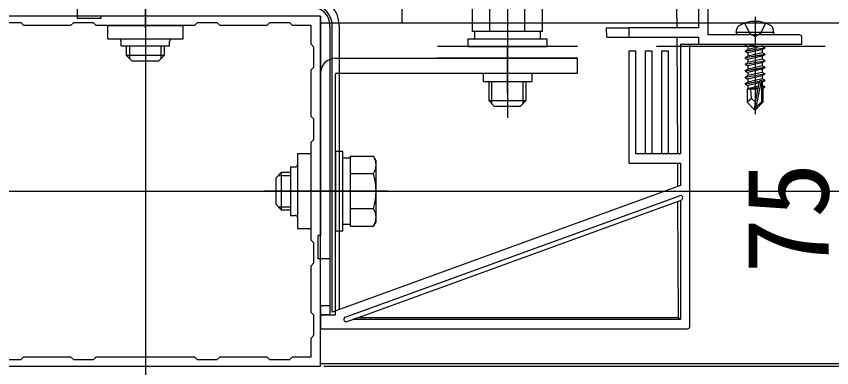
# Model space of a CAD drawing. Units: millimetres, scale not verified. Extents: x -1050 to 1050, y -1571 to 1561.
# Drawn here: x -320.3 to -145.8, y -1437.7 to -1362.3 of the extents above; entities that cross this region are included whole.
import ezdxf
from ezdxf.enums import TextEntityAlignment as Align

# ---------------------------------------------------------------- set-up
doc = ezdxf.new("R2010")
doc.units = ezdxf.units.MM
doc.header["$LTSCALE"] = 8
for name, color, linetype in [('0-2_YKK_11', 7, 'Continuous'), ('0-4_YKK_12', 2, 'Continuous'), ('0-5_YKK_13', 4, 'Continuous'), ('0-6_YKK_D', 6, 'Continuous')]:
    doc.layers.add(name, color=color, linetype=linetype)
doc.styles.add('ＭＳ ゴシック', font='')
doc.styles.get('ＭＳ ゴシック').set_extended_font_data('MS Gothic')

msp = doc.modelspace()

# ---------------------------------------------------------------- linework, layer by layer
at = {"layer": '0-2_YKK_11'}
msp.add_lwpolyline([(-255.18, -1362.3), (-330.18, -1362.3), (-330.18, -1437.3), (-255.18, -1437.3)], close=True, dxfattribs=at)
for points in [[(-282.18, -1364.3), (-303.18, -1364.3), (-303.78, -1363.7), (-308.08, -1363.7), (-308.68, -1364.3), (-318.68, -1364.3), (-319.28, -1363.7), (-323.58, -1363.7)], [(-266.68, -1435.3), (-266.08, -1435.9), (-261.78, -1435.9), (-261.18, -1435.3), (-257.18, -1435.3), (-257.18, -1431.3), (-256.58, -1430.7), (-256.58, -1426.4), (-257.18, -1425.8), (-257.18, -1415.8), (-256.58, -1415.2), (-256.58, -1410.9), (-257.18, -1410.3), (-257.18, -1389.3), (-256.58, -1388.7), (-256.58, -1384.4), (-257.18, -1383.8), (-257.18, -1373.8), (-256.58, -1373.2), (-256.58, -1368.9), (-257.18, -1368.3), (-257.18, -1364.3), (-261.18, -1364.3), (-261.78, -1363.7), (-266.08, -1363.7), (-266.68, -1364.3), (-276.68, -1364.3), (-277.28, -1363.7), (-281.58, -1363.7), (-282.18, -1364.3)], [(-323.58, -1435.9), (-319.281, -1435.9), (-318.681, -1435.3), (-308.68, -1435.3), (-308.08, -1435.9), (-303.78, -1435.9), (-303.18, -1435.3), (-282.18, -1435.3), (-281.58, -1435.9), (-277.28, -1435.9), (-276.68, -1435.3), (-266.68, -1435.3)]]:
    msp.add_lwpolyline(points, dxfattribs=at)
at = {"layer": '0-4_YKK_12'}
for p, q in [((-292.68, -655.8), (-292.68, -1457.3)), ((-237.68, -1363.8), (-237.68, -1323.8)), ((327.32, -1363.8), (-255.18, -1363.8)), ((-255.18, -1436.8), (-255.18, -1363.8)), ((-200.18, -1368.8), (-230.18, -1368.8)), ((-147.18, -1368.8), (-183.238, -1368.8)), ((-200.18, -1371.3), (-230.18, -1371.3)), ((-350.18, -1399.8), (764.82, -1399.8)), ((327.32, -1436.8), (-255.18, -1436.8))]:
    msp.add_line(p, q, dxfattribs=at)
at = {"layer": '0-5_YKK_13'}
for p, q in [((-172.18, -1366.3), (-172.18, -1309.3)), ((-292.68, -1347.9), (-292.68, -1374.4)), ((-292.68, -1364.8), (-292.68, -1356.6)), ((-215.18, -1357.6), (-215.18, -1384.1)), ((-222.686, -1365.6), (-222.686, -1360.681)), ((-218.933, -1365.6), (-218.933, -1360.681)), ((-211.428, -1365.6), (-211.428, -1360.681)), ((-207.675, -1365.6), (-207.675, -1360.681)), ((-178.961, -1360.413), (-178.937, -1364.8)), ((-174.18, -1364.8), (-174.18, -1360.8)), ((-162.18, -1362.4), (-162.18, -1383.3)), ((-253.18, -1364.3), (-253.18, -1426.3)), ((-252.68, -1425.718), (-252.68, -1364.3)), ((-251.18, -1364.3), (-251.18, -1425.172)), ((-193.926, -1366.8), (-193.937, -1364.8)), ((-193.937, -1364.8), (-189.18, -1364.8)), ((-189.18, -1364.8), (-189.18, -1366.8)), ((-174.18, -1364.8), (-189.18, -1364.8)), ((-207.675, -1365.6), (-222.686, -1365.6)), ((-222.23, -1365.6), (-222.23, -1367.2)), ((-211.18, -1365.6), (-219.18, -1365.6)), ((-208.13, -1367.2), (-208.13, -1365.6)), ((-152.68, -1366.3), (-172.18, -1366.3)), ((-166.18, -1365.8), (-166.039, -1364.998)), ((-158.18, -1365.8), (-166.18, -1365.8)), ((-166.18, -1365.8), (-166.092, -1366.3)), ((-158.268, -1366.3), (-166.092, -1366.3)), ((-158.18, -1365.8), (-158.322, -1364.998)), ((-158.18, -1365.8), (-158.268, -1366.3)), ((-297.88, -1368.7), (-297.88, -1367.7)), ((-287.48, -1368.7), (-287.48, -1367.7)), ((-193.926, -1366.8), (-189.18, -1366.8)), ((-189.18, -1366.8), (-174.18, -1366.8)), ((-178.926, -1366.8), (-178.793, -1391.8)), ((-178.156, -1368.3), (-178.156, -1391.8)), ((-178.156, -1368.3), (-174.18, -1368.3)), ((-176.156, -1428.801), (-176.156, -1368.3)), ((-174.18, -1368.3), (-174.18, -1366.8)), ((-174.18, -1368.3), (-152.18, -1368.3)), ((-164.28, -1368.35), (-164.194, -1368.3)), ((-163.38, -1368.3), (-164.28, -1368.45)), ((-164.28, -1368.35), (-163.98, -1368.3)), ((-161.66, -1368.3), (-163.73, -1368.768)), ((-160.63, -1368.3), (-160.63, -1368.732)), ((-152.18, -1368.3), (-152.18, -1366.8)), ((-287.48, -1368.7), (-297.88, -1368.7)), ((-296.68, -1370.7), (-296.68, -1368.7)), ((-296.032, -1371.348), (-296.032, -1368.7)), ((-289.328, -1371.348), (-289.328, -1368.7)), ((-288.68, -1368.7), (-288.68, -1370.7)), ((-215.18, -1378.8), (-215.18, -1368.8)), ((-189.18, -1369.8), (-189.18, -1393.8)), ((-187.68, -1369.8), (-189.18, -1369.8)), ((-187.68, -1391.8), (-187.68, -1369.8)), ((-184.18, -1369.8), (-185.68, -1369.8)), ((-185.68, -1369.8), (-185.68, -1391.8)), ((-184.18, -1391.8), (-184.18, -1369.8)), ((-182.18, -1369.8), (-182.18, -1391.8)), ((-164.28, -1368.35), (-164.28, -1368.45)), ((-164.28, -1368.45), (-163.73, -1368.768)), ((-164.28, -1369.75), (-160.08, -1369.05)), ((-160.08, -1369.15), (-164.28, -1369.85)), ((-164.28, -1369.75), (-163.73, -1369.432)), ((-164.28, -1369.75), (-164.28, -1369.85)), ((-164.28, -1369.85), (-163.73, -1370.168)), ((-160.63, -1368.732), (-163.73, -1369.432)), ((-163.73, -1368.768), (-163.73, -1369.432)), ((-160.08, -1369.05), (-160.63, -1368.732)), ((-160.63, -1369.468), (-160.63, -1370.132)), ((-160.08, -1369.05), (-160.08, -1369.15)), ((-288.68, -1370.7), (-296.68, -1370.7)), ((-295.48, -1371.9), (-296.68, -1370.7)), ((-289.88, -1371.9), (-288.68, -1370.7)), ((-251.98, -1371.3), (-200.18, -1371.3)), ((-200.18, -1374.5), (-200.18, -1371.3)), ((-164.28, -1371.15), (-160.08, -1370.45)), ((-160.08, -1370.55), (-164.28, -1371.25)), ((-164.28, -1371.15), (-163.73, -1370.832)), ((-164.28, -1371.15), (-164.28, -1371.25)), ((-164.28, -1371.25), (-163.73, -1371.568)), ((-160.63, -1370.132), (-163.73, -1370.832)), ((-163.73, -1370.168), (-163.73, -1370.832)), ((-160.63, -1371.532), (-163.73, -1372.232)), ((-163.73, -1371.568), (-163.73, -1372.232)), ((-160.08, -1370.45), (-160.63, -1370.132)), ((-160.63, -1370.868), (-160.63, -1371.532)), ((-160.08, -1371.85), (-160.63, -1371.532)), ((-160.08, -1370.45), (-160.08, -1370.55)), ((-289.88, -1371.9), (-295.48, -1371.9)), ((-164.28, -1372.55), (-160.08, -1371.85)), ((-160.08, -1371.95), (-164.28, -1372.65)), ((-164.28, -1372.55), (-163.73, -1372.232)), ((-164.28, -1372.55), (-164.28, -1372.65)), ((-164.28, -1372.65), (-163.73, -1372.968)), ((-164.28, -1373.95), (-160.08, -1373.25)), ((-160.08, -1373.35), (-164.28, -1374.05)), ((-160.63, -1372.932), (-163.73, -1373.632)), ((-163.73, -1372.968), (-163.73, -1373.632)), ((-160.63, -1372.268), (-160.63, -1372.932)), ((-160.08, -1373.25), (-160.63, -1372.932)), ((-160.08, -1371.85), (-160.08, -1371.95)), ((-160.08, -1373.25), (-160.08, -1373.35)), ((-255.18, -1426.3), (-255.18, -1374.5)), ((-251.98, -1426.3), (-251.98, -1374.8)), ((-251.68, -1374.5), (-200.18, -1374.5)), ((-209.98, -1374.5), (-209.98, -1376.3)), ((-164.28, -1373.95), (-163.73, -1373.632)), ((-164.28, -1373.95), (-164.28, -1374.05)), ((-164.28, -1374.05), (-163.73, -1374.368)), ((-164.28, -1375.35), (-160.08, -1374.65)), ((-160.08, -1374.75), (-164.28, -1375.45)), ((-164.28, -1375.35), (-163.73, -1375.032)), ((-160.63, -1374.332), (-163.73, -1375.032)), ((-163.73, -1374.368), (-163.73, -1375.032)), ((-160.63, -1373.668), (-160.63, -1374.332)), ((-160.08, -1374.65), (-160.63, -1374.332)), ((-160.63, -1375.068), (-160.63, -1375.732)), ((-160.08, -1374.65), (-160.08, -1374.75)), ((-219.18, -1376.3), (-219.18, -1380.4)), ((-218.532, -1381.048), (-218.532, -1376.3)), ((-211.828, -1381.048), (-211.828, -1376.3)), ((-211.18, -1380.4), (-211.18, -1376.3)), ((-164.28, -1375.35), (-164.28, -1375.45)), ((-164.28, -1375.45), (-163.73, -1375.768)), ((-164.28, -1376.75), (-161.255, -1376.246)), ((-161.283, -1376.35), (-164.28, -1376.85)), ((-164.28, -1376.75), (-163.73, -1376.432)), ((-164.28, -1376.75), (-164.28, -1376.85)), ((-164.28, -1376.85), (-163.73, -1377.168)), ((-160.63, -1375.732), (-163.73, -1376.432)), ((-163.73, -1375.768), (-163.73, -1376.432)), ((-161.34, -1376.628), (-163.73, -1377.168)), ((-161.271, -1376.293), (-162.18, -1380.678)), ((-160.848, -1376.177), (-162.03, -1381.876)), ((-160.848, -1376.178), (-160.08, -1376.05)), ((-160.08, -1376.15), (-160.793, -1376.269)), ((-160.78, -1376.348), (-160.78, -1380.626)), ((-160.08, -1376.05), (-160.63, -1375.732)), ((-160.63, -1376.468), (-160.63, -1377.132)), ((-160.08, -1376.05), (-160.08, -1376.15)), ((-163.88, -1377.9), (-163.73, -1377.832)), ((-163.88, -1377.9), (-163.88, -1380.75)), ((-161.604, -1377.9), (-163.88, -1377.9)), ((-163.73, -1377.168), (-163.73, -1377.832)), ((-161.485, -1377.325), (-163.73, -1377.832)), ((-161.545, -1377.617), (-163.263, -1377.9)), ((-161.601, -1377.884), (-161.685, -1377.9)), ((-160.63, -1377.132), (-160.784, -1377.167)), ((-160.18, -1377.392), (-160.78, -1377.491)), ((-160.18, -1377.608), (-160.78, -1377.724)), ((-160.48, -1377.9), (-160.78, -1377.9)), ((-160.18, -1377.392), (-160.63, -1377.132)), ((-160.18, -1377.608), (-160.48, -1377.781)), ((-160.48, -1377.781), (-160.48, -1380.75)), ((-160.18, -1377.392), (-160.18, -1377.608)), ((-219.18, -1380.4), (-211.18, -1380.4)), ((-217.98, -1381.6), (-219.18, -1380.4)), ((-212.38, -1381.6), (-211.18, -1380.4)), ((-162.923, -1379.947), (-163.88, -1380.75)), ((-217.98, -1381.6), (-212.38, -1381.6)), ((-162.33, -1382.3), (-163.88, -1380.75)), ((-162.18, -1380.678), (-162.33, -1382.3)), ((-162.18, -1380.678), (-162.18, -1382.3)), ((-160.78, -1380.626), (-162.03, -1381.876)), ((-162.03, -1382.3), (-160.48, -1380.75)), ((-162.03, -1381.876), (-162.03, -1382.3)), ((-162.33, -1382.3), (-162.03, -1382.3)), ((-248.78, -1392.75), (-250.38, -1392.75)), ((-248.78, -1392.294), (-243.861, -1392.294)), ((-248.78, -1407.306), (-248.78, -1392.294)), ((-243.28, -1393.3), (-243.861, -1392.294)), ((-178.156, -1391.8), (-187.68, -1391.8)), ((-243.28, -1406.3), (-243.28, -1393.3)), ((-189.18, -1393.8), (-178.156, -1393.8)), ((-178.782, -1393.8), (-178.755, -1398.811)), ((-178.156, -1393.8), (-178.156, -1398.593)), ((-264.78, -1397), (-263.58, -1395.8)), ((-261.58, -1395.8), (-263.58, -1395.8)), ((-263.58, -1395.8), (-263.58, -1403.8)), ((-261.58, -1394.6), (-261.58, -1405)), ((-261.58, -1394.6), (-260.58, -1394.6)), ((-248.78, -1403.8), (-248.78, -1395.8)), ((-248.78, -1396.047), (-243.861, -1396.047)), ((-264.78, -1397), (-264.78, -1402.6)), ((-264.228, -1396.448), (-261.58, -1396.448)), ((-178.156, -1398.593), (-252.68, -1425.718)), ((-240.78, -1399.8), (-267.28, -1399.8)), ((-257.68, -1399.8), (-249.48, -1399.8)), ((-249.889, -1426.83), (-178.328, -1400.784)), ((-264.78, -1402.6), (-263.58, -1403.8)), ((-264.228, -1403.152), (-261.58, -1403.152)), ((-247.022, -1426.851), (-178.738, -1401.997)), ((-178.738, -1401.997), (-178.156, -1401.785)), ((-178.738, -1401.997), (-178.605, -1426.851)), ((-178.156, -1401.785), (-177.986, -1401.724)), ((-178.156, -1401.785), (-178.156, -1427.3)), ((-263.58, -1403.8), (-261.58, -1403.8)), ((-248.78, -1403.553), (-243.861, -1403.553)), ((-261.58, -1405), (-260.58, -1405)), ((-243.28, -1406.3), (-243.861, -1407.306)), ((-250.38, -1406.85), (-248.78, -1406.85)), ((-248.78, -1407.306), (-243.861, -1407.306)), ((-255.68, -1414.3), (-255.68, -1409.3)), ((-253.18, -1414.3), (-255.68, -1414.3)), ((-255.18, -1424.3), (-253.18, -1424.3)), ((-255.18, -1424.3), (-255.18, -1426.3)), ((-255.18, -1426.3), (-251.98, -1426.3)), ((-255.18, -1426.3), (-255.18, -1429.3)), ((-253.18, -1426.3), (-255.18, -1426.3)), ((-249.547, -1427.77), (-248.257, -1427.3)), ((-247.022, -1426.851), (-248.257, -1427.3)), ((-178.156, -1427.3), (-248.257, -1427.3)), ((-247.022, -1426.851), (-178.605, -1426.851)), ((-178.156, -1427.3), (-178.605, -1426.851)), ((-255.18, -1429.3), (-176.655, -1429.3))]:
    msp.add_line(p, q, dxfattribs=at)
for points in [[(-302.18, -1362.3), (-302.18, -1362.8), (-307.18, -1362.8), (-307.18, -1360.3)], [(-255.18, -1362.3), (-255.18, -1409.3), (-255.68, -1409.3)], [(-164.438, -1363.805), (-163.325, -1366.037), (-162.18, -1366.646)], [(-159.922, -1363.805), (-161.035, -1366.037), (-162.18, -1366.646)], [(-180.68, -1391.8), (-180.68, -1369.8), (-182.18, -1369.8)], [(-160.08, -1369.15), (-160.63, -1369.468), (-163.73, -1370.168)], [(-160.08, -1370.55), (-160.63, -1370.868), (-163.73, -1371.568)], [(-160.08, -1371.95), (-160.63, -1372.268), (-163.73, -1372.968)], [(-160.08, -1373.35), (-160.63, -1373.668), (-163.73, -1374.368)], [(-220.38, -1374.5), (-220.38, -1376.3), (-209.98, -1376.3)], [(-160.08, -1374.75), (-160.63, -1375.068), (-163.73, -1375.768)], [(-160.08, -1376.15), (-160.63, -1376.468), (-160.78, -1376.501)], [(-162.18, -1380.678), (-162.923, -1379.947), (-163.08, -1377.9)]]:
    msp.add_lwpolyline(points, dxfattribs=at)
for points in [[(-300.68, -1364.3), (-284.68, -1364.3), (-284.68, -1367.2), (-300.68, -1367.2)], [(-223.68, -1368.8), (-206.68, -1368.8), (-206.68, -1367.2), (-223.68, -1367.2)], [(-257.18, -1407.8), (-257.18, -1391.8), (-260.08, -1391.8), (-260.08, -1407.8)], [(-251.98, -1391.3), (-251.98, -1408.3), (-250.38, -1408.3), (-250.38, -1391.3)]]:
    msp.add_lwpolyline(points, close=True, dxfattribs=at)
for centre, radius, start, end in [((-257.18, -1364.3), 6, 0, 90), ((-257.18, -1364.3), 4.5, 0, 90), ((-257.18, -1364.3), 4, 0, 90), ((-165.152, -1365.154), 0.9, 122.05588, 170), ((-162.18, -1369.9), 6.5, 57.94412, 122.05588), ((-159.208, -1365.154), 0.9, 10, 57.94412), ((-152.68, -1366.8), 0.5, 0, 90), ((-298.38, -1367.7), 0.5, 0, 90), ((-286.98, -1367.7), 0.5, 90, 180), ((-251.98, -1374.5), 3.2, 90, 180), ((-251.68, -1374.8), 0.3, 90, 180), ((-161.029, -1376.348), 0.248, 0, 167.19096), ((-246.603, -1394.171), 3.323, 325.61575, 34.38425), ((-260.58, -1394.1), 0.5, 270, 0), ((-255.7, -1399.8), 12.419, 342.41205, 17.58795), ((-246.603, -1405.429), 3.323, 325.61575, 34.38425), ((-260.58, -1405.5), 0.5, 0, 90), ((-249.718, -1427.3), 0.5, 110, 270), ((-249.718, -1427.3), 0.5, 270, 290)]:
    msp.add_arc(centre, radius, start, end, dxfattribs=at)
for centre, major_axis, ratio, start_param, end_param in [((-178.157, -1401.254), (-0.471, -0.171), 0.997888, 2.7932056, 4.712389), ((-178.157, -1401.254), (0.471, 0.171), 0.997888, 4.712389, 5.9347983), ((-176.657, -1428.799), (-0.355, 0.355), 0.99628, 2.358058, 3.9251274)]:
    msp.add_ellipse(centre, major_axis=major_axis, ratio=ratio, start_param=start_param, end_param=end_param, dxfattribs=at)
at = {"layer": '0-6_YKK_D'}
msp.add_line((-254.48, -1437.3), (-135.156, -1437.3), dxfattribs=at)

# ---------------------------------------------------------------- texts
at = {"layer": '0-6_YKK_D', "style": 'ＭＳ ゴシック'}
msp.add_text('75', height=17.6, rotation=90, dxfattribs=at).set_placement((-141.156, -1417.527), align=Align.BOTTOM_LEFT)

doc.saveas('drawing.dxf')
